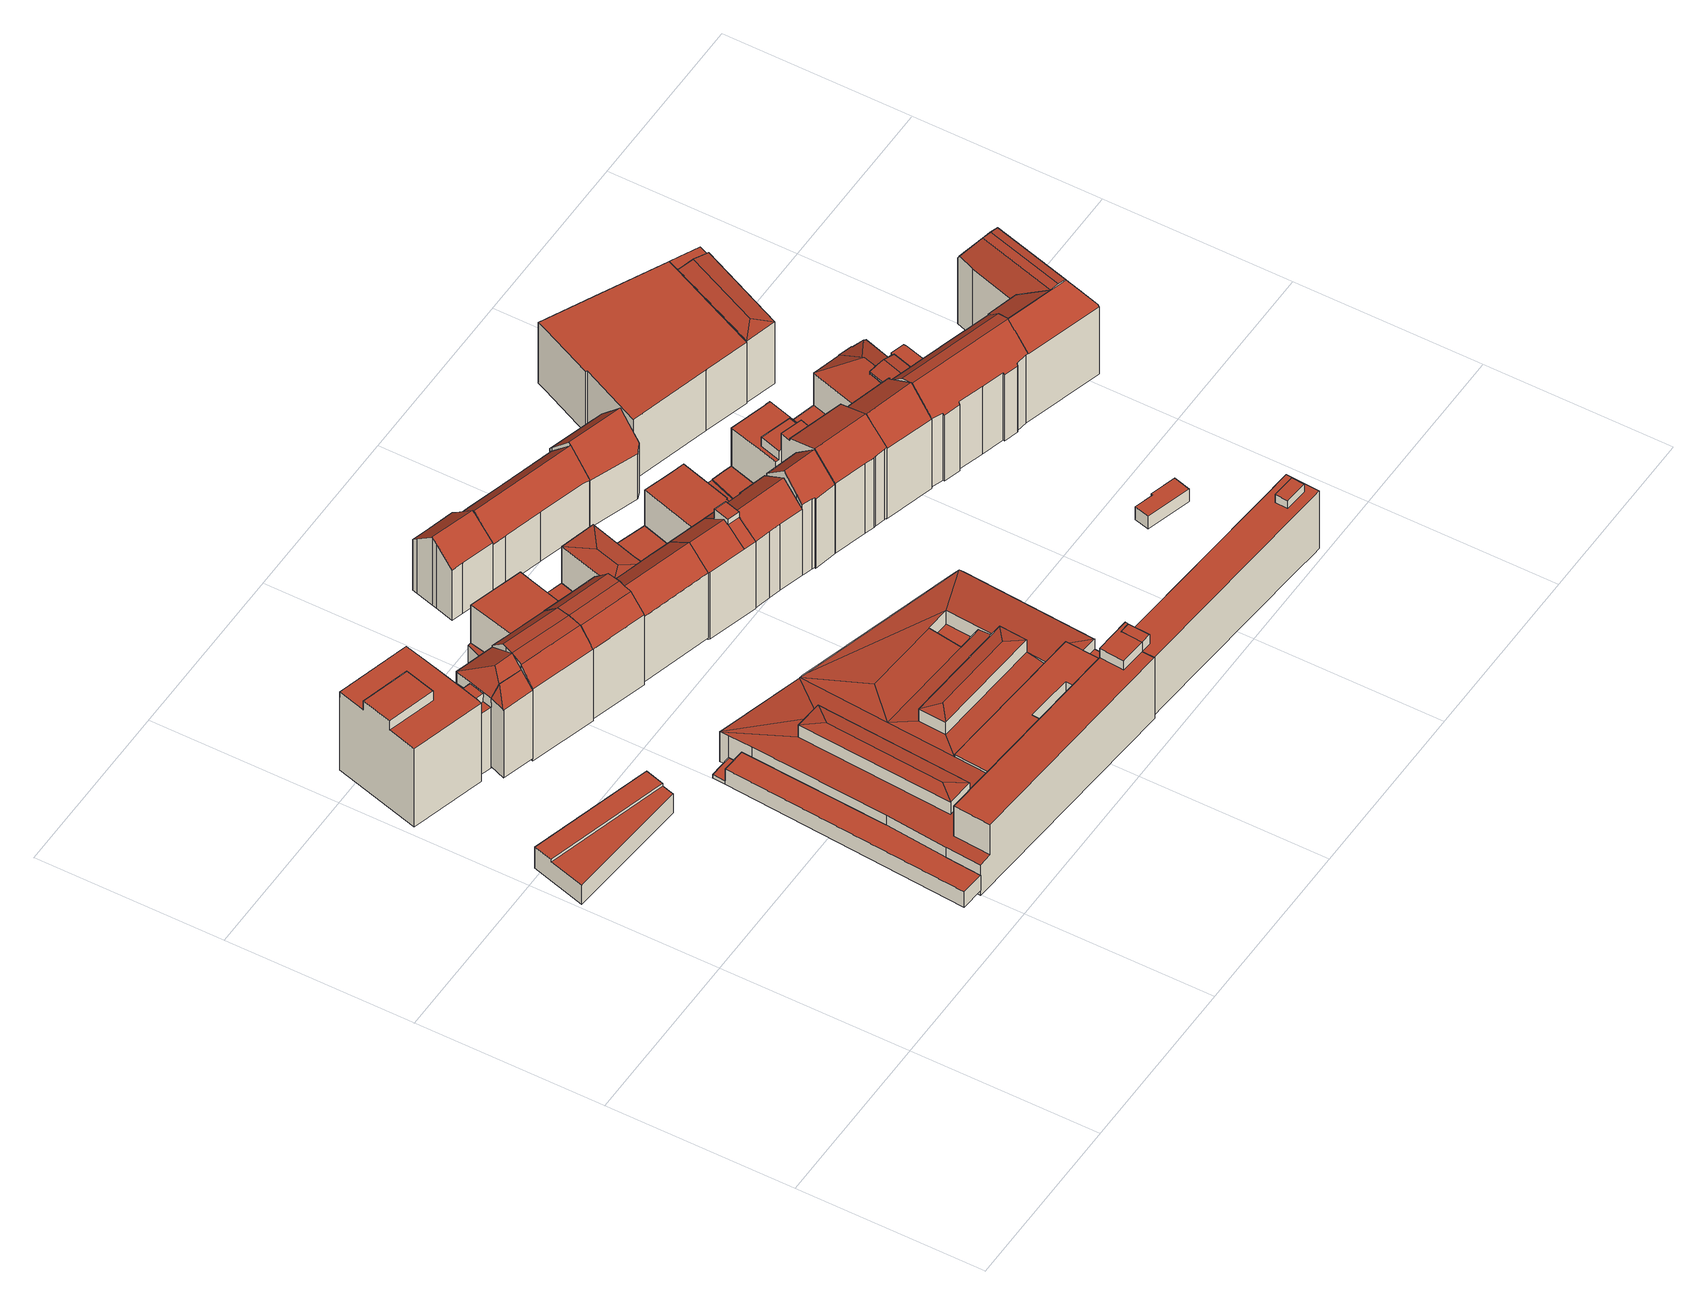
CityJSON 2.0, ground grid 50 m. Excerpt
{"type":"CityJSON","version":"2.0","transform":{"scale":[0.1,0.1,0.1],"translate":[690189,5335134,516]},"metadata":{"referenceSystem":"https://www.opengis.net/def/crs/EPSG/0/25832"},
"CityObjects":{
"building1":{"type":"Building","attributes":{"Gemeindeschluessel":"09162000","HoeheDach":"524.380","HoeheGrund":"517.513","Methode":"2000","NiedrigsteTraufeDesGebaeudes":"523.560","Geometrietyp2DReferenz":"3000","function":"31001_2000","roofType":"1000","measuredHeight":6.87,"storeysAboveGround":1},"geometry":[{"type":"MultiSurface","lod":"2","boundaries":[[[0,1,2,3]],[[3,2,4,5,6,7]],[[4,2,1,8]],[[9,10,11,8,1,0]],[[7,6,10,9]],[[6,5,11,10]],[[9,0,3,7]],[[5,4,8,11]]],"semantics":{"surfaces":[{"type":"WallSurface"},{"type":"RoofSurface"},{"type":"GroundSurface"}],"values":[0,0,1,0,0,1,2,0]}}]},
"building2":{"type":"Building","attributes":{"Gemeindeschluessel":"09162000","HoeheDach":"545.490","HoeheGrund":"517.205","Methode":"2000","NiedrigsteTraufeDesGebaeudes":"542.473","Geometrietyp2DReferenz":"3000","function":"31001_9998","roofType":"1000","measuredHeight":28.29},"geometry":[{"type":"MultiSurface","lod":"2","boundaries":[[[12,13,14,15]],[[16,17,15,14,18,19,20]],[[21,22,23,24]],[[18,14,13,25,26,27,28,29]],[[12,30,31,32,33,29,28,21,24,25,13]],[[29,33,19,18]],[[17,30,12,15]],[[32,31,16,20]],[[28,27,22,21]],[[24,23,26,25]],[[19,33,32,20]],[[31,30,17,16]],[[23,22,27,26]]],"semantics":{"surfaces":[{"type":"WallSurface"},{"type":"GroundSurface"},{"type":"RoofSurface"}],"values":[0,1,0,0,2,0,0,0,0,0,0,0,2]}}]},
"building3":{"type":"Building","attributes":{"Gemeindeschluessel":"09162000","HoeheDach":"525.021","HoeheGrund":"519.982","Methode":"2000","NiedrigsteTraufeDesGebaeudes":"521.130","Geometrietyp2DReferenz":"3000","function":"31001_3091","roofType":"1000","measuredHeight":5.04,"storeysAboveGround":1},"geometry":[{"type":"MultiSurface","lod":"2","boundaries":[[[34,35,36,37]],[[38,39,37,36]],[[40,41,42,43]],[[44,45,46,43,42,47]],[[44,48,38,36,35,49,50,45]],[[50,51,46,45]],[[49,52,51,50]],[[44,47,53,48]],[[34,37,39,53,47,42,41]],[[41,40,52,49,35,34]],[[48,53,39,38]],[[43,46,51,52,40]]],"semantics":{"surfaces":[{"type":"WallSurface"},{"type":"GroundSurface"},{"type":"RoofSurface"}],"values":[0,0,0,0,1,0,0,0,2,0,0,2]}}]},
"building4":{"type":"Building","attributes":{"Gemeindeschluessel":"09162000","HoeheDach":"542.609","HoeheGrund":"517.799","Methode":"2000","NiedrigsteTraufeDesGebaeudes":"539.723","Geometrietyp2DReferenz":"3000","function":"31001_9998","roofType":"2100","measuredHeight":24.81},"geometry":[{"type":"MultiSurface","lod":"2","boundaries":[[[54,55,56,57,58,59]],[[60,56,55,61]],[[62,57,56,60]],[[63,64,54,59,65]],[[54,64,61,55]],[[64,63,62,60,61]],[[58,65,59]],[[57,62,63,65,58]]],"semantics":{"surfaces":[{"type":"RoofSurface"},{"type":"WallSurface"},{"type":"GroundSurface"}],"values":[0,1,1,1,1,2,0,1]}}]},
"building5":{"type":"Building","attributes":{"Gemeindeschluessel":"09162000","HoeheDach":"544.700","HoeheGrund":"517.265","Methode":"2000","NiedrigsteTraufeDesGebaeudes":"523.680","Geometrietyp2DReferenz":"3000","function":"31001_9998","roofType":"3200","measuredHeight":27.43,"storeysAboveGround":6},"geometry":[{"type":"MultiSurface","lod":"2","boundaries":[[[66,67,68,69]],[[70,71,72,73]],[[74,75,76,77,78]],[[79,77,76,80]],[[79,81,82,83,78,77]],[[84,85,86,87]],[[88,75,74,89]],[[90,80,76,75,88]],[[68,67,91,72,71,86,85,92]],[[87,70,73,83,82,84]],[[65,78,83,73,72,91,93,94]],[[65,89,74,78]],[[94,93,66,69,95,96]],[[69,68,92,95]],[[97,90,88,89,65,94]],[[87,86,71,70]],[[93,91,67,66]],[[97,94,96,98]],[[81,98,96,95,92,85,84,82]],[[90,97,98,81,79,80]]],"semantics":{"surfaces":[{"type":"WallSurface"},{"type":"RoofSurface"},{"type":"GroundSurface"}],"values":[0,0,1,0,0,0,1,0,1,1,0,1,1,0,0,0,0,0,0,2]}}]},
"building6":{"type":"Building","attributes":{"Gemeindeschluessel":"09162000","HoeheDach":"544.848","HoeheGrund":"516.855","Methode":"2000","NiedrigsteTraufeDesGebaeudes":"540.071","Geometrietyp2DReferenz":"3000","function":"31001_9998","roofType":"3100","measuredHeight":27.99,"storeysAboveGround":7},"geometry":[{"type":"MultiSurface","lod":"2","boundaries":[[[99,100,101,102,103,104]],[[105,106,107,108,109,110]],[[111,101,100,112]],[[113,114,115,110,109]],[[115,114,116,117]],[[107,99,104,118,108]],[[119,120,118,104,103]],[[121,102,101,111]],[[105,110,115,117]],[[122,116,114,113,120,119,121,111,112]],[[116,122,106,105,117]],[[122,112,100,99,107,106]],[[119,103,102,121]],[[108,118,120,113,109]]],"semantics":{"surfaces":[{"type":"RoofSurface"},{"type":"WallSurface"},{"type":"GroundSurface"}],"values":[0,0,1,1,1,0,1,1,0,2,1,1,1,1]}}]},
"building7":{"type":"Building","attributes":{"Gemeindeschluessel":"09162000","HoeheDach":"522.980","HoeheGrund":"516.630","Methode":"1000","NiedrigsteTraufeDesGebaeudes":"522.069","Geometrietyp2DReferenz":"3000","function":"31001_9998","roofType":"2100","measuredHeight":6.35,"storeysAboveGround":1},"geometry":[{"type":"MultiSurface","lod":"2","boundaries":[[[123,124,125,126,127,128]],[[129,130,131,132]],[[133,128,127,126,131,130]],[[134,123,128,133,130,129]],[[132,131,126,125]],[[124,123,134,129,132,125]]],"semantics":{"surfaces":[{"type":"WallSurface"},{"type":"RoofSurface"},{"type":"GroundSurface"}],"values":[0,0,1,0,0,2]}}]},
"building8":{"type":"Building","attributes":{"Gemeindeschluessel":"09162000","HoeheDach":"544.930","HoeheGrund":"517.498","Methode":"2000","NiedrigsteTraufeDesGebaeudes":"540.168","Geometrietyp2DReferenz":"3000","function":"31001_9998","roofType":"3100","measuredHeight":27.43,"storeysAboveGround":7},"geometry":[{"type":"MultiSurface","lod":"2","boundaries":[[[135,136,137,138,106]],[[139,140,141,142,143,106,138]],[[144,139,138,137]],[[145,146,147,148,136,135,149,150,151,152]],[[142,153,154,99,143]],[[149,155,156,150]],[[151,157,158,152]],[[150,156,157,151]],[[148,147,140,139,144]],[[149,135,106,143,99,155]],[[148,144,137,136]],[[146,145,153,142,141]],[[146,141,140,147]],[[145,152,158,154,153]],[[154,158,157,156,155,99]]],"semantics":{"surfaces":[{"type":"WallSurface"},{"type":"RoofSurface"},{"type":"GroundSurface"}],"values":[0,1,1,2,1,0,0,0,0,0,0,0,0,0,1]}}]},
"building9":{"type":"Building","attributes":{"name":"Kindermuseum München","Gemeindeschluessel":"09162000","HoeheDach":"541.317","HoeheGrund":"518.498","Methode":"1000","NiedrigsteTraufeDesGebaeudes":"524.717","Geometrietyp2DReferenz":"3000","function":"31001_3091","roofType":"3100","measuredHeight":22.82,"storeysAboveGround":2},"geometry":[{"type":"MultiSurface","lod":"2","boundaries":[[[159,160,161,162]],[[163,164,165,166]],[[167,168,169,170,171,172]],[[173,174,175,176]],[[177,178,179,180]],[[181,182,183,184,185,186]],[[187,188,170,169,173,176]],[[181,186,189,190]],[[191,180,179,192,193]],[[194,195,196,197,165,164,198,199,200]],[[201,202,203,204]],[[205,206,207,174,173,169,168]],[[208,209,206,205]],[[210,191,193,211,212,213,214,215,216,217]],[[218,219,220]],[[221,222,223,172,171,224]],[[182,167,172,223,225,183]],[[226,227,162,161,228]],[[202,229,230,203]],[[231,232,230]],[[233,204,234,213,212,235,236,237,238]],[[201,195,202]],[[239,240,220,241]],[[242,217,216,243,244]],[[245,219,218,246]],[[199,247,166,165,197,233,238,248,249,250,221,224,188,187,200]],[[226,228,202,195,251,207,206,209,244,243]],[[249,184,183,225,252,250]],[[253,198,164,163]],[[185,248,238,237,239,241,192,179,178,254,189,186]],[[188,224,171,170]],[[235,219,245,236]],[[241,235,211,193,192]],[[162,227,255,159]],[[256,254,178,177]],[[229,257,258]],[[241,220,219,235]],[[259,214,213,234]],[[227,226,260,255]],[[229,258,231,230]],[[245,240,239,237,236]],[[203,230,232,261]],[[247,199,198,253]],[[167,182,181,190,256,177,180,191,210,217,242,208,205,168]],[[252,222,221,250]],[[242,244,209,208]],[[259,260,226,215,214]],[[247,253,163,166]],[[174,207,251,175]],[[196,195,201,204]],[[255,260,160,159]],[[160,260,259,234]],[[246,218,220,240]],[[203,261,234,204]],[[261,232,257,228]],[[190,189,254,256]],[[233,197,196,204]],[[211,235,212]],[[226,243,216,215]],[[195,194,251]],[[261,228,161,160,234]],[[228,257,229,202]],[[231,258,257,232]],[[185,184,249,248]],[[225,223,222,252]],[[245,246,240]],[[194,200,187,176,175,251]]],"semantics":{"surfaces":[{"type":"WallSurface"},{"type":"RoofSurface"},{"type":"GroundSurface"}],"values":[0,0,0,0,0,0,1,0,0,1,1,0,0,0,1,1,0,0,0,1,1,0,0,0,1,0,1,1,0,1,0,0,1,1,0,1,0,1,0,1,0,0,0,2,0,0,1,1,1,0,0,1,1,1,0,0,0,1,1,0,1,0,1,0,0,1,0]}}]},
"building10":{"type":"Building","attributes":{"Gemeindeschluessel":"09162000","HoeheDach":"534.567","HoeheGrund":"516.760","Methode":"1000","NiedrigsteTraufeDesGebaeudes":"534.567","Geometrietyp2DReferenz":"3000","function":"31001_9998","roofType":"1000","measuredHeight":17.81,"storeysAboveGround":5},"geometry":[{"type":"MultiSurface","lod":"2","boundaries":[[[262,263,264,265,266,267,268]],[[263,269,270,264]],[[263,262,268,271,272,269]],[[265,273,274,266]],[[270,269,272,271,275,274,273]],[[275,271,268,267,266,274]],[[264,270,273,265]]],"semantics":{"surfaces":[{"type":"GroundSurface"},{"type":"WallSurface"},{"type":"RoofSurface"}],"values":[0,1,1,1,2,1,1]}}]},
"building11":{"type":"Building","attributes":{"Gemeindeschluessel":"09162000","HoeheDach":"522.446","HoeheGrund":"517.850","Methode":"1000","NiedrigsteTraufeDesGebaeudes":"522.446","Geometrietyp2DReferenz":"3000","function":"31001_9998","roofType":"1000","measuredHeight":4.6,"storeysAboveGround":1},"geometry":[{"type":"MultiSurface","lod":"2","boundaries":[[[276,277,278,279]],[[280,279,278,281]],[[282,277,276,283]],[[282,283,280,281]],[[283,276,279,280]],[[282,281,278,277]]],"semantics":{"surfaces":[{"type":"WallSurface"},{"type":"RoofSurface"},{"type":"GroundSurface"}],"values":[0,0,0,0,1,2]}}]},
"building12":{"type":"Building","attributes":{"Gemeindeschluessel":"09162000","HoeheDach":"544.379","HoeheGrund":"518.530","Methode":"1000","NiedrigsteTraufeDesGebaeudes":"539.632","Geometrietyp2DReferenz":"3000","function":"31001_9998","roofType":"3100","measuredHeight":25.85,"storeysAboveGround":7},"geometry":[{"type":"MultiSurface","lod":"2","boundaries":[[[284,285,286,287]],[[288,289,290,291,292,293]],[[294,295,289,288,293,296,297,286,285]],[[298,297,296,299]],[[300,294,285,301,302]],[[303,301,285,284]],[[304,305,306,307,303,284,287,298,299,292,291,290]],[[287,286,297,298]],[[306,300,302,307]],[[299,296,293,292]],[[307,302,301,303]],[[300,306,305,304,290,289,295,294]]],"semantics":{"surfaces":[{"type":"WallSurface"},{"type":"RoofSurface"},{"type":"GroundSurface"}],"values":[0,0,1,0,1,0,2,0,0,0,0,0]}}]},
"building13":{"type":"Building","attributes":{"Gemeindeschluessel":"09162000","HoeheDach":"522.100","HoeheGrund":"517.760","Methode":"1000","NiedrigsteTraufeDesGebaeudes":"522.100","Geometrietyp2DReferenz":"3000","function":"31001_9998","roofType":"1000","measuredHeight":4.34},"geometry":[{"type":"MultiSurface","lod":"2","boundaries":[[[308,309,310,311]],[[312,313,314,315]],[[316,317,318,319]],[[319,320,321,312,315,308,311,316]],[[313,322,323,318,317,310,309,314]],[[312,321,320,323,322,313]],[[319,318,323,320]],[[315,314,309,308]],[[311,310,317,316]]],"semantics":{"surfaces":[{"type":"WallSurface"},{"type":"GroundSurface"},{"type":"RoofSurface"}],"values":[0,0,0,1,2,0,0,0,0]}}]},
"building14":{"type":"Building","attributes":{"Gemeindeschluessel":"09162000","HoeheDach":"539.658","HoeheGrund":"517.673","Methode":"1000","NiedrigsteTraufeDesGebaeudes":"533.956","Geometrietyp2DReferenz":"3000","function":"31001_9998","roofType":"3100","measuredHeight":21.98,"storeysAboveGround":5},"geometry":[{"type":"MultiSurface","lod":"2","boundaries":[[[324,325,326,327]],[[328,329,330,331,332]],[[333,334,335,336,337,338,331,330,339]],[[340,337,336,341]],[[342,343,326,325,332,331,338]],[[341,336,335,344]],[[340,345,342,338,337]],[[344,335,334,346]],[[342,345,347,343]],[[333,348,346,334]],[[328,332,325,324]],[[343,347,327,326]],[[349,329,328,324,327,347,345,340,341,344,346,348]],[[339,349,348,333]],[[349,339,330,329]]],"semantics":{"surfaces":[{"type":"WallSurface"},{"type":"RoofSurface"},{"type":"GroundSurface"}],"values":[0,0,1,0,1,0,0,0,0,0,0,0,2,0,0]}}]},
"building15":{"type":"Building","attributes":{"Gemeindeschluessel":"09162000","HoeheDach":"534.484","HoeheGrund":"517.690","Methode":"2000","NiedrigsteTraufeDesGebaeudes":"534.007","Geometrietyp2DReferenz":"3000","function":"31001_9998","roofType":"3200","measuredHeight":16.79,"storeysAboveGround":6},"geometry":[{"type":"MultiSurface","lod":"2","boundaries":[[[350,351,352,353]],[[354,355,356,357,358,359,360,361,362,363,364,352,351]],[[365,366,350,353]],[[367,368,365,353,369]],[[359,370,371,360]],[[355,372,373,356]],[[370,374,375,376,371]],[[358,357,356,373,375,374]],[[355,354,351,350,366,372]],[[371,376,377,362,361,360]],[[364,369,353,352]],[[377,376,375,368,367]],[[363,362,377,367,369,364]],[[358,374,370,359]],[[375,373,372,366,365,368]]],"semantics":{"surfaces":[{"type":"WallSurface"},{"type":"GroundSurface"},{"type":"RoofSurface"}],"values":[0,1,2,2,0,0,2,0,0,0,0,2,0,0,2]}}]},
"building16":{"type":"Building","attributes":{"Gemeindeschluessel":"09162000","HoeheDach":"545.322","HoeheGrund":"518.141","Methode":"2000","NiedrigsteTraufeDesGebaeudes":"539.651","Geometrietyp2DReferenz":"3000","function":"31001_9998","roofType":"3100","measuredHeight":27.18,"storeysAboveGround":7},"geometry":[{"type":"MultiSurface","lod":"2","boundaries":[[[378,379,380,381,382,383,384,385]],[[386,378,385,387,388]],[[389,390,391,392,393,394]],[[379,395,396,392,380]],[[397,388,387,394,393,398]],[[399,394,387]],[[391,390,382,381]],[[385,384,399,387]],[[381,380,392,391]],[[397,400,386,388]],[[378,386,400,401,395,379]],[[389,383,382,390]],[[401,288,396,395]],[[398,288,401,400,397]],[[384,383,389,394,399]],[[392,396,288,398,393]]],"semantics":{"surfaces":[{"type":"WallSurface"},{"type":"RoofSurface"},{"type":"GroundSurface"}],"values":[0,0,0,0,1,0,0,1,1,0,2,1,0,0,0,1]}}]},
"building17":{"type":"Building","attributes":{"Gemeindeschluessel":"09162000","HoeheDach":"522.072","HoeheGrund":"517.730","Methode":"1000","NiedrigsteTraufeDesGebaeudes":"522.072","Geometrietyp2DReferenz":"3000","function":"31001_9998","roofType":"1000","measuredHeight":4.34},"geometry":[{"type":"MultiSurface","lod":"2","boundaries":[[[402,403,356,358]],[[404,405,406,359]],[[406,402,358,359]],[[407,408,351,355]],[[404,409,410,405]],[[410,409,351,408]],[[405,410,408,407,403,402,406]],[[403,407,355,356]],[[404,359,358,356,355,351,409]]],"semantics":{"surfaces":[{"type":"WallSurface"},{"type":"RoofSurface"},{"type":"GroundSurface"}],"values":[0,0,0,0,0,0,1,0,2]}}]},
"building18":{"type":"Building","attributes":{"Gemeindeschluessel":"09162000","HoeheDach":"522.683","HoeheGrund":"517.800","Methode":"1000","NiedrigsteTraufeDesGebaeudes":"522.683","Geometrietyp2DReferenz":"3000","function":"31001_9998","roofType":"1000","measuredHeight":4.88,"storeysAboveGround":1},"geometry":[{"type":"MultiSurface","lod":"2","boundaries":[[[411,412,413,414]],[[415,416,412,411]],[[417,418,416,415]],[[414,413,418,417]],[[413,412,416,418]],[[417,415,411,414]]],"semantics":{"surfaces":[{"type":"WallSurface"},{"type":"RoofSurface"},{"type":"GroundSurface"}],"values":[0,0,0,0,1,2]}}]},
"building19":{"type":"Building","attributes":{"Gemeindeschluessel":"09162000","HoeheDach":"539.818","HoeheGrund":"517.468","Methode":"1000","NiedrigsteTraufeDesGebaeudes":"533.242","Geometrietyp2DReferenz":"3000","function":"31001_9998","roofType":"3100","measuredHeight":22.35,"storeysAboveGround":5},"geometry":[{"type":"MultiSurface","lod":"2","boundaries":[[[419,420,421,422,423,424,425,426,427,428,429,430,431,432]],[[433,434,435,436,437,438,439,440]],[[425,440,439,426]],[[431,441,442,432]],[[428,443,444,429]],[[423,434,433,424]],[[432,442,445,419]],[[424,433,440,425]],[[439,446,427,426]],[[419,445,438,420]],[[437,436,421,420,438]],[[438,445,442,441,447,444,443,446,439]],[[430,447,441,431]],[[422,421,436,435,434,423]],[[429,444,447,430]],[[427,446,443,428]]],"semantics":{"surfaces":[{"type":"GroundSurface"},{"type":"RoofSurface"},{"type":"WallSurface"}],"values":[0,1,2,2,2,2,2,2,2,2,2,1,2,2,2,2]}}]},
"building20":{"type":"Building","attributes":{"name":"Staatsanwaltschaft München II","Gemeindeschluessel":"09162000","HoeheDach":"544.463","HoeheGrund":"518.221","Methode":"2000","NiedrigsteTraufeDesGebaeudes":"522.660","Geometrietyp2DReferenz":"3000","function":"31001_3000","roofType":"3100","measuredHeight":26.24,"storeysAboveGround":7},"geometry":[{"type":"MultiSurface","lod":"2","boundaries":[[[448,449,450,451,452,453,454,455,456]],[[451,457,385,452]],[[448,456,458,459,460,461,462]],[[448,462,463,449]],[[455,454,464,465,466,467]],[[453,452,385,468,380]],[[455,467,458,456]],[[457,469,463,462,461,468,385]],[[461,460,465,464,380,468]],[[450,469,457,451]],[[449,463,469,450]],[[459,458,467,466]],[[453,380,464,454]],[[466,465,460,459]]],"semantics":{"surfaces":[{"type":"GroundSurface"},{"type":"WallSurface"},{"type":"RoofSurface"}],"values":[0,1,1,1,1,1,1,2,2,1,1,2,1,1]}}]},
"building21":{"type":"Building","attributes":{"Gemeindeschluessel":"09162000","HoeheDach":"534.314","HoeheGrund":"517.950","Methode":"1000","NiedrigsteTraufeDesGebaeudes":"534.314","Geometrietyp2DReferenz":"3000","function":"31001_9998","roofType":"1000","measuredHeight":16.36,"storeysAboveGround":5},"geometry":[{"type":"MultiSurface","lod":"2","boundaries":[[[470,471,472,473]],[[473,472,474,475]],[[475,474,476,477]],[[478,479,480,481]],[[477,476,482,483]],[[484,485,471,470,486,487]],[[488,489,480,479,482,476,474,472,471,485,484]],[[490,488,484,487]],[[483,482,479,478]],[[491,481,480,489,488,490]],[[477,483,478,481,491,490,487,486,470,473,475]]],"semantics":{"surfaces":[{"type":"WallSurface"},{"type":"RoofSurface"},{"type":"GroundSurface"}],"values":[0,0,0,0,0,0,1,0,0,0,2]}}]},
"building22":{"type":"Building","attributes":{"name":"Bundespolizei","Gemeindeschluessel":"09162000","HoeheDach":"541.300","HoeheGrund":"519.682","Methode":"2000","NiedrigsteTraufeDesGebaeudes":"538.260","Geometrietyp2DReferenz":"3000","function":"31001_3071","roofType":"1000","measuredHeight":21.62,"storeysAboveGround":5},"geometry":[{"type":"MultiSurface","lod":"2","boundaries":[[[492,493,494,495]],[[183,225,223,172,496,497,498]],[[499,500,223,225]],[[501,494,493,502]],[[503,504,505,506,507,508,509,510,183,498]],[[510,509,508,507,511,512,513,514,515,499,225,183],[501,502,516,517]],[[515,171,500,499]],[[517,495,494,501]],[[502,493,492,516]],[[513,512,511,518,519,520,521,514]],[[506,505,504,503,498,497,496,522,521,520,519,518]],[[500,171,172,223]],[[518,511,507,506]],[[516,492,495,517]],[[171,515,514,521,522,496,172]]],"semantics":{"surfaces":[{"type":"RoofSurface"},{"type":"WallSurface"},{"type":"GroundSurface"}],"values":[0,1,1,1,1,0,1,1,1,1,2,0,1,1,1]}}]},
"building23":{"type":"Building","attributes":{"Gemeindeschluessel":"09162000","HoeheDach":"546.764","HoeheGrund":"518.155","Methode":"2000","NiedrigsteTraufeDesGebaeudes":"522.384","Geometrietyp2DReferenz":"3000","function":"31001_9998","roofType":"3100","measuredHeight":28.61},"geometry":[{"type":"MultiSurface","lod":"2","boundaries":[[[523,524,525,526]],[[527,528,529,530]],[[531,532,533,534]],[[535,536,537,538,539,540,526,525,541]],[[542,543,532,531]],[[536,535,543,542]],[[449,544,545,448]],[[546,534,533,547,544,449]],[[545,548,524,523,549,456,550,551,448]],[[547,533,532,543,535,541,548,545,544]],[[541,525,524,548]],[[538,537,536,542,531,534,546,449,448,551,550,456,527,530,539]],[[456,549,528,527]],[[526,540,529,528,549,523]],[[530,529,540,539]]],"semantics":{"surfaces":[{"type":"WallSurface"},{"type":"RoofSurface"},{"type":"GroundSurface"}],"values":[0,0,0,0,0,0,0,0,0,1,1,2,0,1,0]}}]},
"building24":{"type":"Building","attributes":{"Gemeindeschluessel":"09162000","HoeheDach":"522.565","HoeheGrund":"517.920","Methode":"1000","NiedrigsteTraufeDesGebaeudes":"522.565","Geometrietyp2DReferenz":"3000","function":"31001_9998","roofType":"1000","measuredHeight":4.64,"storeysAboveGround":1},"geometry":[{"type":"MultiSurface","lod":"2","boundaries":[[[552,553,554,555]],[[556,557,553,552]],[[558,554,553,557,559,560,561,562,563,564,565]],[[562,561,560,566,567,568]],[[565,564,563,569,570,571]],[[552,555,572,571,570,569,568,567,566,573,556]],[[569,563,562,568]],[[572,555,554,558,565,571]],[[559,557,556,573,566,560]]],"semantics":{"surfaces":[{"type":"WallSurface"},{"type":"RoofSurface"},{"type":"GroundSurface"}],"values":[0,0,1,0,0,2,0,0,0]}}]},
"building25":{"type":"Building","attributes":{"Gemeindeschluessel":"09162000","HoeheDach":"540.308","HoeheGrund":"517.720","Methode":"2000","NiedrigsteTraufeDesGebaeudes":"532.265","Geometrietyp2DReferenz":"3000","function":"31001_9998","roofType":"3100","measuredHeight":22.59,"storeysAboveGround":4},"geometry":[{"type":"MultiSurface","lod":"2","boundaries":[[[574,575,576,577,578,579]],[[575,574,580,581,582,583,584,585,586,587,588,589,590,591,576]],[[589,592,593,590]],[[594,595,592,589,588,587]],[[586,596,594,587]],[[583,597,598,584]],[[597,599,600,601,579,595,594,596,602,598]],[[590,593,603,591]],[[600,599,582,581,580,601]],[[601,580,574,579]],[[577,576,591,603]],[[598,602,596,586,585,584]],[[582,599,597,583]],[[579,578,577,603,593,592,595]]],"semantics":{"surfaces":[{"type":"WallSurface"},{"type":"GroundSurface"},{"type":"RoofSurface"}],"values":[0,1,0,0,0,0,2,0,0,0,0,0,0,2]}}]},
"building26":{"type":"Building","attributes":{"Gemeindeschluessel":"09162000","HoeheDach":"522.794","HoeheGrund":"517.880","Methode":"1000","NiedrigsteTraufeDesGebaeudes":"522.794","Geometrietyp2DReferenz":"3000","function":"31001_9998","roofType":"1000","measuredHeight":4.91,"storeysAboveGround":1},"geometry":[{"type":"MultiSurface","lod":"2","boundaries":[[[604,605,606,607]],[[608,609,552,610,556,611,604,607]],[[611,612,605,604]],[[613,614,615,556,610,552]],[[609,608,616,617,613,552]],[[556,615,612,611]],[[608,607,606,616]],[[617,616,606,605,612,615,614,613]]],"semantics":{"surfaces":[{"type":"WallSurface"},{"type":"GroundSurface"},{"type":"RoofSurface"}],"values":[0,1,0,0,0,0,0,2]}}]},
"building27":{"type":"Building","attributes":{"Gemeindeschluessel":"09162000","HoeheDach":"546.926","HoeheGrund":"518.251","Methode":"2000","NiedrigsteTraufeDesGebaeudes":"522.760","Geometrietyp2DReferenz":"3000","function":"31001_9998","roofType":"3100","measuredHeight":28.68,"storeysAboveGround":7},"geometry":[{"type":"MultiSurface","lod":"2","boundaries":[[[618,619,620,621]],[[622,623,624,625,618,621]],[[626,627,628,629]],[[630,619,618,625]],[[626,631,620,619,630,627]],[[632,633,634,635]],[[631,536,636,637,622,621,620]],[[638,636,536,639]],[[635,634,640,641,639,536,631,626,629]],[[642,623,622,637]],[[624,628,627,630,625]],[[634,633,643,640]],[[640,643,644,641]],[[638,644,643,633,632,642,637,636]],[[642,632,635,629,628,624,623]],[[641,644,638,639]]],"semantics":{"surfaces":[{"type":"RoofSurface"},{"type":"WallSurface"},{"type":"GroundSurface"}],"values":[0,1,1,1,1,1,1,1,2,0,0,1,1,0,1,1]}}]},
"building28":{"type":"Building","attributes":{"Gemeindeschluessel":"09162000","HoeheDach":"538.086","HoeheGrund":"517.930","Methode":"2000","NiedrigsteTraufeDesGebaeudes":"535.240","Geometrietyp2DReferenz":"3000","function":"31001_9998","roofType":"1000","measuredHeight":20.16,"storeysAboveGround":5},"geometry":[{"type":"MultiSurface","lod":"2","boundaries":[[[645,646,647,648]],[[649,650,651,652]],[[607,653,646,645]],[[654,655,650,649]],[[648,647,656,657]],[[652,651,658,659]],[[660,658,651,650,655]],[[654,649,652,659,661,662,663,656,647,646,653,664,665]],[[666,667,668,669,670,671,608,672,607,645,648,657]],[[667,666,657,656,663,662]],[[665,664,653,607,672,608]],[[667,662,661,668]],[[671,670,660,655,654,665,608]],[[669,668,661,659,658,660,670]]],"semantics":{"surfaces":[{"type":"WallSurface"},{"type":"RoofSurface"},{"type":"GroundSurface"}],"values":[0,0,0,0,0,0,1,1,2,0,0,0,0,0]}}]},
"building29":{"type":"Building","attributes":{"Gemeindeschluessel":"09162000","HoeheDach":"522.914","HoeheGrund":"518.010","Methode":"1000","NiedrigsteTraufeDesGebaeudes":"522.914","Geometrietyp2DReferenz":"3000","function":"31001_9998","roofType":"1000","measuredHeight":4.9,"storeysAboveGround":1},"geometry":[{"type":"MultiSurface","lod":"2","boundaries":[[[673,674,675,676]],[[677,678,674,673]],[[679,680,678,677]],[[681,682,680,679]],[[676,683,681,679,677,673]],[[683,684,682,681]],[[674,678,680,682,684,675]],[[676,675,684,683]]],"semantics":{"surfaces":[{"type":"WallSurface"},{"type":"GroundSurface"},{"type":"RoofSurface"}],"values":[0,0,0,0,1,0,2,0]}}]},
"building30":{"type":"Building","attributes":{"Gemeindeschluessel":"09162000","HoeheDach":"547.090","HoeheGrund":"517.939","Methode":"2000","NiedrigsteTraufeDesGebaeudes":"523.443","Geometrietyp2DReferenz":"3000","function":"31001_9998","roofType":"3100","measuredHeight":29.15,"storeysAboveGround":6},"geometry":[{"type":"MultiSurface","lod":"2","boundaries":[[[685,686,687,688]],[[689,690,691]],[[692,693,694,695,696]],[[697,698,699,700,701]],[[702,703,686,685]],[[697,701,704,705]],[[706,707,708,709,696,695]],[[706,710,700,699,711,707]],[[692,712,713,693]],[[701,700,710,704]],[[714,715,712,692,696,709]],[[716,688,687,708,707,711]],[[717,718,719,715,714,691,690]],[[718,720,694,693,713,719]],[[720,705,704,710,706,695,694]],[[716,711,699,698]],[[703,689,691,714,709,708,687,686]],[[703,702,717,690,689]],[[712,715,719,713]],[[702,685,688,716,698,697,705,720,718,717]]],"semantics":{"surfaces":[{"type":"WallSurface"},{"type":"RoofSurface"},{"type":"GroundSurface"}],"values":[0,1,1,0,0,0,0,1,0,1,0,0,0,0,0,0,1,0,1,2]}}]},
"building31":{"type":"Building","attributes":{"Gemeindeschluessel":"09162000","HoeheDach":"523.911","HoeheGrund":"519.750","Methode":"1000","NiedrigsteTraufeDesGebaeudes":"523.911","Geometrietyp2DReferenz":"3000","function":"31001_2000","roofType":"1000","measuredHeight":4.16},"geometry":[{"type":"MultiSurface","lod":"2","boundaries":[[[721,722,723,724]],[[725,726,722,721]],[[724,723,727,728]],[[722,726,729,730,727,723]],[[724,728,731,732,725,721]],[[728,727,730,731]],[[731,730,729,732]],[[732,729,726,725]]],"semantics":{"surfaces":[{"type":"WallSurface"},{"type":"RoofSurface"},{"type":"GroundSurface"}],"values":[0,0,0,1,2,0,0,0]}}]},
"building32":{"type":"Building","attributes":{"name":"Marsstraße (P22)","Gemeindeschluessel":"09162000","HoeheDach":"537.539","HoeheGrund":"517.760","Methode":"1000","NiedrigsteTraufeDesGebaeudes":"537.539","Geometrietyp2DReferenz":"3000","function":"31001_9998","roofType":"1000","measuredHeight":19.78,"storeysAboveGround":7},"geometry":[{"type":"MultiSurface","lod":"2","boundaries":[[[733,734,735,736,737,738]],[[739,740,741,742]],[[743,744,745,746]],[[747,748,749,750]],[[739,751,750,749,752,740]],[[753,748,747,754,736,735]],[[742,741,744,743]],[[750,751,739,742,743,746,755,756,738,737,736,754,747]],[[755,757,758,756]],[[745,744,741,740,752,749,748,753,735,734,733,758,757]],[[756,758,733,738]],[[746,745,757,755]]],"semantics":{"surfaces":[{"type":"WallSurface"},{"type":"GroundSurface"},{"type":"RoofSurface"}],"values":[0,0,0,0,0,0,0,1,0,2,0,0]}}]},
"building33":{"type":"Building","attributes":{"Gemeindeschluessel":"09162000","HoeheDach":"539.344","HoeheGrund":"518.220","Methode":"2000","NiedrigsteTraufeDesGebaeudes":"523.460","Geometrietyp2DReferenz":"3000","function":"31001_9998","roofType":"1000","measuredHeight":21.12},"geometry":[{"type":"MultiSurface","lod":"2","boundaries":[[[759,760,761,762]],[[761,760,763,764,765,766,767,768,769,770,771,772,773]],[[774,768,767,775]],[[776,777,778,779]],[[780,764,763,781]],[[764,780,782,783,784,785,765]],[[786,787,788,789,790,791]],[[792,789,788,793]],[[794,795,796,797,778,777,798,782,780,781]],[[786,799,769,768,774,800,801,802,787]],[[775,767,766,803]],[[804,790,789,792]],[[803,766,765,785]],[[805,806,779,778,797,796]],[[807,808,809,810]],[[811,798,777,776]],[[793,788,787,802]],[[808,812,813,799,786,791,814,809]],[[805,796,795,815]],[[815,795,794,816]],[[817,818,772,771,812,808,807]],[[762,761,773,819]],[[820,816,794,781,763,760,759]],[[819,773,772,818]],[[779,806,805,815,816,820,759,762,819,818,817,807,810,821,822,804,792,793,802,801,800,774,775,803,785,784,783,811,776]],[[771,770,769,799,813,812]],[[809,814,791,790,804,822,821,810]],[[783,782,798,811]]],"semantics":{"surfaces":[{"type":"WallSurface"},{"type":"RoofSurface"},{"type":"GroundSurface"}],"values":[0,1,0,0,0,0,1,0,1,0,0,0,0,0,0,0,0,1,0,0,0,0,0,0,2,0,0,0]}}]},
"building34":{"type":"Building","attributes":{"Gemeindeschluessel":"09162000","HoeheDach":"523.820","HoeheGrund":"518.439","Methode":"2000","NiedrigsteTraufeDesGebaeudes":"523.820","Geometrietyp2DReferenz":"3000","function":"31001_9998","roofType":"1000","measuredHeight":5.38},"geometry":[{"type":"MultiSurface","lod":"2","boundaries":[[[823,824,825,826]],[[827,828,829,830]],[[828,831,825,824,829]],[[830,823,826,832,827]],[[830,829,824,823]],[[832,831,828,827]],[[826,825,831,832]]],"semantics":{"surfaces":[{"type":"WallSurface"},{"type":"RoofSurface"},{"type":"GroundSurface"}],"values":[0,0,1,2,0,0,0]}}]},
"building35":{"type":"Building","attributes":{"Gemeindeschluessel":"09162000","HoeheDach":"538.538","HoeheGrund":"517.970","Methode":"1000","NiedrigsteTraufeDesGebaeudes":"537.860","Geometrietyp2DReferenz":"3000","function":"31001_1000","roofType":"3200","measuredHeight":20.57,"storeysAboveGround":7},"geometry":[{"type":"MultiSurface","lod":"2","boundaries":[[[833,834,835,836,837]],[[833,837,838]],[[839,840,841,842,843,844]],[[845,846,847,844,843,842,848,849,850,851]],[[845,851,834,833]],[[850,835,834,851]],[[852,836,835,850,849,848,842,841]],[[837,836,852,841,840,839,853,838]],[[847,853,839,844]],[[846,838,853,847]],[[845,833,838,846]]],"semantics":{"surfaces":[{"type":"RoofSurface"},{"type":"WallSurface"},{"type":"GroundSurface"}],"values":[0,0,1,2,1,1,1,0,1,1,1]}}]},
"building36":{"type":"Building","attributes":{"name":"Bahnhof Hauptbahnhof (Tunnel)","Gemeindeschluessel":"09162000","HoeheDach":"547.211","HoeheGrund":"518.360","Methode":"2000","NiedrigsteTraufeDesGebaeudes":"523.880","Geometrietyp2DReferenz":"3000","function":"31001_9998","roofType":"2100","measuredHeight":28.85,"storeysAboveGround":6},"geometry":[{"type":"MultiSurface","lod":"2","boundaries":[[[854,855,856,857,858,859]],[[860,861,862,863,864,865,866,867]],[[868,869,870,871]],[[872,873,874,830]],[[875,876,877,878,879,880]],[[881,882,883,884,885,886,887,888]],[[827,889,890,832]],[[891,892,856,855]],[[891,893,862,861,892]],[[894,866,865,895]],[[896,897,898,899,900,901,902,903]],[[904,905,906,907,908,909]],[[910,911,912,913,888,887]],[[880,879,914]],[[877,915,916,878]],[[884,917,885]],[[918,900,899]],[[919,920,921,922]],[[923,898,897,909,908,916]],[[924,902,901,875,880]],[[925,863,862,893]],[[924,926,927,928,903,902]],[[928,927,868,871]],[[910,887,886,929]],[[930,931,912,911]],[[908,907,916]],[[932,933,934,882,881,867,866,894]],[[935,936,937]],[[854,859,938,939]],[[870,869,940,941]],[[942,943,944,945]],[[946,947,873,872]],[[948,943,942,949]],[[923,916,915]],[[950,929,886,885,917,951]],[[937,878,916,907,906,952,935]],[[944,953,954,945]],[[881,888,913,955,956,860,867]],[[880,926,924]],[[931,957,890,889,874,873,947,958,921,920,959,960,938,859,858,955,913,912]],[[956,857,856,892,861,860]],[[961,952,906,905]],[[940,962,963,941]],[[832,890,957,964]],[[944,943,948,965,962,940,869,868,927,926,880,934,933,953]],[[904,909,897,896]],[[931,930,964,957]],[[928,871,870,941,963,966,949,942,945,954,932,894,895,967,925,893,891,855,854,939,968,969,919,922,970,946,872,830,827,832,964,930,911,910,929,950,961,905,904,896,903]],[[914,884,883]],[[880,914,883,882,934]],[[901,900,918,875]],[[968,960,959,969]],[[895,865,864,967]],[[963,962,965,966]],[[878,937,936,951,917,884,914,879]],[[967,864,863,925]],[[939,938,960,968]],[[922,921,958,970]],[[961,950,951,936,935,952]],[[876,923,915,877]],[[858,857,956,955]],[[830,874,889,827]],[[954,953,933,932]],[[875,918,899,898,923,876]],[[970,958,947,946]],[[969,959,920,919]],[[966,965,948,949]]],"semantics":{"surfaces":[{"type":"WallSurface"},{"type":"RoofSurface"},{"type":"GroundSurface"}],"values":[0,1,0,0,0,1,0,0,0,0,0,0,0,0,1,0,0,0,1,1,0,0,0,0,0,0,0,0,0,0,0,0,0,0,0,1,0,0,0,1,1,0,0,0,1,0,0,2,0,1,1,0,0,0,1,0,0,0,0,1,0,0,0,1,0,0,0]}}]},
"building37":{"type":"Building","attributes":{"Gemeindeschluessel":"09162000","HoeheDach":"537.494","HoeheGrund":"518.040","Methode":"1000","NiedrigsteTraufeDesGebaeudes":"537.494","Geometrietyp2DReferenz":"3000","function":"31001_9998","roofType":"1000","measuredHeight":19.45},"geometry":[{"type":"MultiSurface","lod":"2","boundaries":[[[850,971,749,842]],[[971,972,973,748,974,749]],[[749,974,748,975,976,842]],[[850,842,976,975,977,978]],[[973,972,978,977,975,748]],[[978,972,971,850]]],"semantics":{"surfaces":[{"type":"WallSurface"},{"type":"RoofSurface"},{"type":"GroundSurface"}],"values":[0,1,0,2,0,0]}}]}
},
"vertices":[
[47,1013,15],[47,1013,84],[380,920,84],[380,920,15],[365,868,84],[365,868,76],[356,835,76],[356,835,15],[32,961,84],[5,864,15],[5,864,76],[32,961,76],
[219,1257,265],[20,1313,265],[20,1313,12],[219,1257,12],[255,1382,12],[225,1272,12],[85,1549,12],[285,1494,12],[268,1430,12],[195,1438,265],[195,1438,295],[172,1355,295],[172,1355,265],[42,1391,265],[42,1391,295],[65,1474,295],[65,1474,265],[85,1549,265],[225,1272,265],[255,1382,265],[268,1430,265],[285,1494,265],
[420,110,90],[420,110,40],[484,105,40],[484,105,90],[492,200,40],[492,200,90],[471,768,51],[471,768,90],[536,764,90],[536,764,51],[534,737,40],[538,799,40],[538,799,51],[534,737,90],[509,368,40],[471,770,40],[474,803,40],[474,803,51],[471,770,51],[509,368,90],
[249,1217,237],[336,1192,238],[336,1193,238],[355,1234,266],[292,1253,266],[249,1218,238],[336,1193,18],[336,1192,18],[355,1234,18],[266,1260,18],[249,1217,18],[266,1260,238],
[250,1291,209],[250,1291,234],[254,1313,234],[254,1313,209],[266,1332,77],[266,1332,234],[285,1327,234],[285,1327,77],[319,1281,287],[371,1267,287],[383,1292,270],[405,1340,238],[298,1370,238],[405,1340,13],[383,1292,13],[255,1382,13],[255,1382,77],[298,1370,77],[248,1356,77],[248,1356,234],[270,1354,234],[270,1354,77],[355,1234,265],[291,1253,266],[355,1234,13],[273,1285,234],[236,1312,234],[273,1285,209],[266,1260,209],[236,1312,209],[225,1272,209],[266,1260,13],[225,1272,13],
[547,1254,285],[559,1297,241],[496,1315,241],[462,1324,242],[405,1340,243],[387,1301,285],[526,1182,285],[528,1187,285],[537,1218,288],[371,1267,288],[355,1234,285],[354,1233,285],[496,1315,9],[559,1297,9],[355,1234,9],[336,1193,9],[336,1193,241],[513,1140,9],[513,1140,241],[383,1292,286],[405,1340,9],[383,1292,9],[462,1324,9],[528,1187,9],
[496,1315,6],[515,1393,6],[535,1475,6],[535,1475,63],[515,1393,66],[496,1315,70],[462,1324,6],[462,1324,61],[526,1477,61],[526,1477,6],[484,1318,66],[484,1318,6],
[528,1187,15],[513,1140,15],[513,1140,242],[527,1182,285],[676,1140,285],[678,1145,285],[682,1160,287],[687,1176,289],[537,1218,289],[664,1097,242],[696,1206,15],[682,1160,15],[678,1145,15],[664,1097,15],[559,1297,15],[637,1274,15],[709,1254,15],[701,1222,15],[696,1206,285],[697,1212,285],[559,1297,242],[637,1274,242],[709,1254,242],[701,1222,274],
[1045,494,87],[1045,494,122],[1111,489,122],[1111,489,87],[939,244,88],[939,244,130],[934,172,130],[934,172,88],[1164,146,25],[1212,142,25],[1212,142,89],[1193,144,89],[1193,144,253],[1164,146,253],[1221,250,89],[1221,250,122],[1171,254,122],[1171,254,89],[534,737,25],[534,737,122],[538,799,122],[538,799,25],[484,105,25],[1158,54,25],[1158,54,223],[520,102,223],[520,102,126],[484,105,122],[1164,155,89],[1194,153,89],[492,200,122],[492,200,25],[539,823,25],[539,821,122],[539,823,122],[1174,297,130],[1097,303,130],[744,330,130],[733,188,130],[1068,234,130],[1062,163,130],[1164,155,130],[1097,303,122],[1101,356,130],[787,379,130],[744,330,122],[1249,612,25],[1249,612,122],[1221,251,122],[1249,618,25],[1249,618,122],[774,757,25],[540,823,122],[775,756,122],[776,756,122],[777,756,122],[784,754,122],[1239,625,122],[1239,625,25],[643,607,175],[685,653,169],[609,659,169],[1094,160,253],[1089,94,253],[1160,88,253],[1194,153,253],[1160,88,223],[1118,578,130],[1118,578,87],[1107,430,130],[1101,356,169],[787,379,169],[830,413,176],[792,453,169],[733,188,122],[758,515,122],[685,653,130],[653,235,130],[616,238,134],[612,197,134],[578,241,130],[578,241,169],[609,659,130],[1249,622,25],[1248,622,122],[1249,622,122],[653,235,169],[619,287,175],[1062,163,88],[528,203,126],[528,203,223],[1094,160,223],[1174,297,125],[1089,94,223],[1068,234,88],[509,368,123],[1052,583,87],[509,368,25],[1107,430,169],[1064,396,176],[839,599,130],[1052,583,130],[792,453,130],
[670,1392,8],[637,1274,8],[559,1297,8],[496,1315,8],[535,1475,8],[680,1433,8],[681,1432,8],[637,1274,186],[559,1297,186],[681,1432,186],[670,1392,186],[496,1315,186],[535,1475,186],[680,1433,186],
[755,1411,64],[755,1411,19],[681,1432,19],[681,1432,64],[637,1274,64],[637,1274,19],[709,1254,19],[709,1254,64],
[682,1160,25],[682,1160,284],[696,1206,249],[696,1206,25],[894,1168,237],[894,1167,237],[894,1167,25],[894,1168,25],[842,1183,25],[842,1183,237],[875,1106,284],[892,1161,241],[754,1206,237],[701,1222,237],[701,1222,25],[754,1206,25],[855,1044,237],[678,1145,272],[664,1097,236],[678,1145,25],[892,1161,25],[875,1106,25],[855,1044,25],[664,1097,25],
[709,1254,18],[709,1254,61],[755,1411,61],[755,1411,18],[754,1206,18],[754,1206,61],[701,1222,61],[701,1222,18],[802,1397,18],[802,1397,61],[756,1237,61],[756,1237,18],[761,1234,18],[755,1211,18],[755,1211,61],[761,1234,61],
[731,1536,17],[731,1536,180],[643,1561,180],[643,1561,17],[747,1594,17],[749,1599,17],[749,1599,236],[748,1599,237],[747,1594,232],[766,1663,180],[677,1687,180],[647,1695,181],[643,1681,193],[630,1633,236],[630,1633,237],[763,1653,188],[630,1633,17],[643,1681,17],[626,1621,226],[611,1570,180],[647,1695,17],[626,1621,17],[677,1687,17],[611,1570,17],[766,1663,17],[763,1653,17],
[898,1372,180],[898,1372,17],[802,1397,17],[802,1397,180],[897,1370,17],[860,1244,17],[854,1219,17],[851,1210,17],[850,1208,17],[842,1183,17],[754,1206,17],[760,1233,17],[761,1234,17],[757,1236,17],[756,1237,17],[832,1323,185],[897,1370,180],[757,1236,180],[813,1257,185],[756,1237,180],[842,1183,180],[754,1206,180],[860,1244,180],[854,1219,180],[850,1208,180],[851,1210,180],[760,1233,180],[761,1234,180],
[993,1002,21],[1029,1130,21],[1029,1130,237],[1020,1097,262],[1020,1097,293],[1008,1055,293],[1008,1055,275],[993,1002,237],[858,1041,21],[959,1012,237],[858,1041,237],[974,1065,293],[986,1107,293],[986,1107,262],[995,1139,237],[977,1076,284],[974,1065,276],[991,1140,21],[991,1140,237],[855,1044,238],[874,1105,284],[974,1065,275],[855,1044,21],[894,1168,21],
[850,1208,61],[854,1219,61],[894,1167,17],[894,1167,61],[842,1183,61],[860,1244,61],[898,1372,61],[951,1357,17],[951,1357,61],
[1047,1327,18],[1047,1327,67],[991,1140,67],[991,1140,18],[951,1357,18],[951,1357,67],[894,1167,18],[894,1167,67],
[1035,1517,15],[1035,1514,15],[1018,1454,15],[999,1460,15],[873,1496,15],[770,1525,15],[731,1536,15],[747,1594,15],[749,1599,15],[763,1653,15],[801,1643,15],[905,1614,15],[995,1589,15],[1050,1573,15],[770,1525,174],[873,1496,174],[999,1460,173],[1018,1454,172],[1018,1454,173],[1035,1514,238],[747,1594,238],[731,1536,174],[995,1589,173],[1050,1573,174],[763,1653,174],[801,1643,174],[1035,1517,235],[749,1599,233],[905,1614,173],
[1141,984,22],[1134,965,22],[1067,984,22],[1035,992,22],[993,1002,22],[1029,1130,22],[1104,1109,22],[1111,1132,22],[1189,1114,22],[1035,992,237],[1189,1114,67],[1181,1092,67],[1181,1092,236],[1157,1028,285],[1141,984,251],[1134,965,237],[1104,1109,238],[1105,1112,236],[1105,1112,67],[1111,1132,67],[1011,1066,285],[1067,984,237],
[1047,1327,20],[1047,1327,183],[1123,1304,183],[1123,1304,20],[1162,1294,183],[1162,1294,20],[1121,1154,183],[1121,1154,20],[1111,1132,20],[1111,1132,183],[1104,1109,183],[1104,1109,20],[1117,1154,183],[1117,1154,20],[991,1140,183],[992,1141,183],[992,1141,20],[991,1140,20],[1029,1130,183],[1055,1123,183],[1029,1130,20],[1055,1123,20],
[1774,32,248],[1777,67,248],[1713,72,248],[1711,37,248],[1164,146,37],[1160,88,37],[1158,54,37],[1189,86,223],[1189,86,253],[1713,72,223],[1777,67,223],[1186,52,37],[1709,11,37],[1772,6,37],[1794,5,37],[1794,5,223],[1772,6,223],[1709,11,223],[1186,52,223],[1800,95,223],[1779,97,223],[1715,102,223],[1212,142,223],[1193,144,223],[1774,32,223],[1711,37,223],[1800,95,37],[1779,97,37],[1715,102,37],[1212,142,37],[1193,144,37],
[1178,1085,64],[1178,1085,249],[1268,1062,249],[1268,1062,82],[1196,1134,22],[1196,1134,64],[1265,1114,79],[1265,1114,22],[1169,954,22],[1169,954,249],[1163,956,249],[1163,956,22],[1230,937,247],[1230,937,22],[1250,1003,22],[1268,1062,22],[1282,1109,22],[1282,1109,82],[1250,1003,308],[1168,951,22],[1168,951,246],[1134,965,251],[1141,984,268],[1138,964,22],[1138,964,251],[1157,1026,308],[1189,1114,64],[1178,1085,22],[1157,1026,22],
[1196,1134,19],[1196,1134,66],[1189,1114,66],[1189,1114,19],[1248,1271,19],[1248,1271,66],[1167,1119,66],[1165,1293,66],[1162,1294,66],[1150,1254,66],[1121,1154,66],[1117,1154,66],[1111,1134,66],[1111,1132,66],[1162,1294,19],[1150,1254,19],[1121,1154,19],[1117,1154,19],[1111,1134,19],[1111,1132,19],[1167,1119,19],[1165,1293,19],
[1188,1476,17],[1202,1525,17],[1205,1535,17],[1205,1535,177],[1202,1525,188],[1188,1476,243],[1180,1449,17],[1171,1416,17],[1170,1415,17],[1151,1408,17],[1018,1454,17],[1019,1460,17],[1035,1514,17],[1035,1517,17],[1036,1519,17],[1050,1573,17],[1052,1579,17],[1182,1541,17],[1050,1573,184],[1052,1579,177],[1035,1517,240],[1036,1519,243],[1035,1514,237],[1151,1408,163],[1018,1454,170],[1170,1415,175],[1171,1416,177],[1180,1449,213],[1019,1460,177],[1182,1541,178],
[1282,1262,19],[1282,1262,68],[1306,1255,68],[1306,1255,19],[1265,1114,19],[1200,1133,19],[1215,1185,19],[1250,1270,19],[1250,1270,68],[1196,1134,68],[1215,1185,68],[1248,1271,68],[1265,1114,68],[1200,1133,68],
[1333,1066,273],[1341,1093,273],[1282,1110,273],[1274,1082,273],[1274,1082,279],[1425,1040,279],[1425,1040,68],[1333,1066,68],[1379,1082,22],[1379,1082,68],[1433,1067,68],[1433,1067,22],[1341,1093,68],[1282,1110,22],[1386,895,250],[1379,896,250],[1379,896,22],[1386,895,22],[1230,937,249],[1250,1003,309],[1318,912,248],[1318,912,22],[1351,903,22],[1346,904,22],[1403,960,309],[1351,903,248],[1346,904,248],
[1407,1227,19],[1407,1227,192],[1412,1226,192],[1412,1226,19],[1292,1168,193],[1292,1168,221],[1376,1144,221],[1376,1144,192],[1306,1255,192],[1275,1111,193],[1275,1111,221],[1421,1223,192],[1421,1223,19],[1360,1087,221],[1360,1087,192],[1282,1109,221],[1379,1082,192],[1382,1086,192],[1397,1138,192],[1282,1171,193],[1265,1114,193],[1397,1138,19],[1382,1086,19],[1379,1082,19],[1360,1087,19],[1282,1109,19],[1275,1111,19],[1282,1171,19],
[1433,1067,20],[1433,1067,69],[1379,1082,69],[1379,1082,20],[1476,1208,20],[1476,1208,69],[1470,1210,20],[1470,1210,69],[1421,1223,20],[1421,1223,69],[1382,1086,20],[1382,1086,69],
[1583,1058,19],[1583,1058,227],[1575,1032,227],[1575,1032,19],[1610,1089,239],[1633,1167,185],[1554,1188,185],[1538,1133,74],[1459,1154,74],[1433,1067,74],[1424,1034,74],[1502,1013,74],[1519,857,19],[1560,994,19],[1560,994,265],[1538,922,311],[1519,857,244],[1600,1054,19],[1600,1054,239],[1386,895,246],[1386,895,19],[1424,1034,263],[1564,997,263],[1564,997,227],[1502,1013,184],[1403,958,311],[1564,995,264],[1538,1133,81],[1459,1154,81],[1554,1188,184],[1554,1188,81],[1564,995,19],[1633,1167,19],[1476,1208,19],[1476,1208,81],[1433,1067,19],
[1767,330,38],[1767,330,79],[1646,365,79],[1646,365,38],[1780,376,38],[1780,376,79],[1657,406,79],[1657,406,38],[1710,396,79],[1708,391,79],[1708,391,38],[1710,396,38],
[1267,1614,215],[1334,1761,215],[1345,1786,215],[1345,1786,18],[1334,1761,18],[1267,1614,18],[1538,1361,18],[1538,1361,215],[1534,1352,215],[1534,1352,18],[1533,1351,18],[1533,1351,215],[1413,1385,215],[1413,1385,18],[1660,1632,18],[1660,1632,215],[1646,1600,215],[1646,1600,18],[1569,1430,18],[1569,1430,215],[1479,1721,215],[1479,1721,18],[1194,1446,18],[1271,1613,18],[1194,1446,215],[1271,1613,215],
[1712,1022,22],[1712,1022,108],[1709,1011,108],[1709,1011,22],[1720,1020,108],[1752,1131,108],[1744,1133,108],[1745,1138,108],[1716,1146,108],[1714,1141,108],[1707,1143,108],[1686,1073,108],[1674,1033,108],[1676,1032,108],[1672,1020,108],[1714,1141,22],[1716,1146,22],[1826,1115,22],[1826,1115,75],[1825,1110,75],[1825,1110,22],[1752,1131,75],[1720,1020,75],[1786,1121,75],[1786,1121,22],[1752,1131,22],[1744,1133,22],[1701,1145,185],[1670,1155,185],[1671,1159,182],[1634,1170,182],[1633,1167,184],[1612,1095,233],[1634,1170,22],[1671,1159,22],[1751,1011,75],[1768,1006,75],[1794,999,75],[1809,1051,75],[1788,1126,75],[1707,1143,181],[1707,1143,22],[1701,1145,22],[1670,1155,22],[1745,1138,22],[1633,1167,22],[1794,999,22],[1809,1051,22],[1656,1038,22],[1656,1038,194],[1600,1054,233],[1600,1054,22],[1788,1126,22],[1674,1033,181],[1686,1073,181],[1612,1094,233],[1768,1006,22],[1751,1011,22],[1674,1033,22],[1676,1032,22],[1672,1020,22],[1720,1020,22],[1612,1094,22],[1612,1095,22],
[1751,1011,24],[1751,1011,78],[1768,1006,78],[1768,1006,24],[1754,954,24],[1754,954,78],[1736,959,78],[1736,959,24],[1755,959,78],[1755,959,24],
[1617,1328,219],[1726,1568,219],[1723,1569,219],[1686,1584,225],[1593,1379,225],[1533,1351,219],[1538,1361,219],[1645,1600,219],[1646,1600,219],[1646,1600,20],[1645,1600,20],[1538,1361,20],[1617,1328,20],[1533,1351,20],[1534,1352,20],[1650,1598,20],[1686,1584,20],[1723,1569,20],[1726,1568,20],[1650,1598,219],[1534,1352,219],
[1673,963,24],[1637,973,24],[1637,973,236],[1651,969,233],[1651,969,79],[1673,963,79],[1602,973,242],[1624,1047,242],[1600,1054,237],[1583,1058,234],[1575,1032,234],[1564,995,234],[1560,994,234],[1557,986,234],[1768,783,242],[1765,780,238],[1765,780,24],[1768,783,24],[1733,963,24],[1733,963,79],[1736,959,79],[1994,790,309],[1993,791,310],[1971,797,312],[1948,803,310],[1823,839,310],[1823,839,309],[1557,986,268],[1547,951,301],[1832,870,301],[1840,894,277],[1843,904,269],[1820,910,269],[1775,923,269],[1775,924,268],[1754,954,79],[1755,959,79],[1656,1038,24],[1656,1038,236],[1600,1054,24],[1560,994,24],[1564,995,24],[2105,1039,24],[2105,1039,237],[2104,1035,244],[2033,779,244],[2033,779,247],[2016,720,247],[2015,716,242],[2015,716,24],[1986,1070,24],[1970,1022,24],[1970,1022,243],[1984,1065,247],[1984,1065,246],[1986,1070,237],[1775,923,24],[1777,933,24],[1777,933,79],[1775,924,79],[1824,840,309],[2031,1012,312],[2008,1018,310],[1843,904,272],[1995,790,307],[1711,973,24],[1711,973,79],[1718,972,79],[1718,972,24],[2053,1006,310],[1805,776,242],[1583,1058,24],[1805,776,245],[1800,778,245],[1800,778,24],[1820,910,24],[1769,935,24],[1769,935,79],[1519,857,24],[1519,857,245],[1538,920,309],[1927,881,237],[1927,881,272],[1948,804,309],[1683,969,79],[1683,969,24],[1727,791,238],[1727,791,24],[1594,829,24],[1594,829,238],[1550,841,238],[1550,841,24],[1730,966,24],[1730,966,79],[1597,833,243],[1597,833,24],[1852,901,24],[1852,901,272],[1929,880,240],[1549,846,242],[1549,846,24],[1648,960,79],[1648,960,233],[1774,953,79],[1725,970,79],[1705,974,79],[1693,973,79],[1929,880,24],[1727,795,242],[1727,795,24],[1774,953,24],[1667,812,242],[1667,812,24],[1575,1032,24],[1693,973,24],[1705,974,24],[1725,970,24],
[1723,1569,215],[1735,1595,215],[1683,1620,215],[1659,1630,215],[1660,1632,20],[1659,1630,20],[1683,1620,20],[1735,1595,20]
]}
